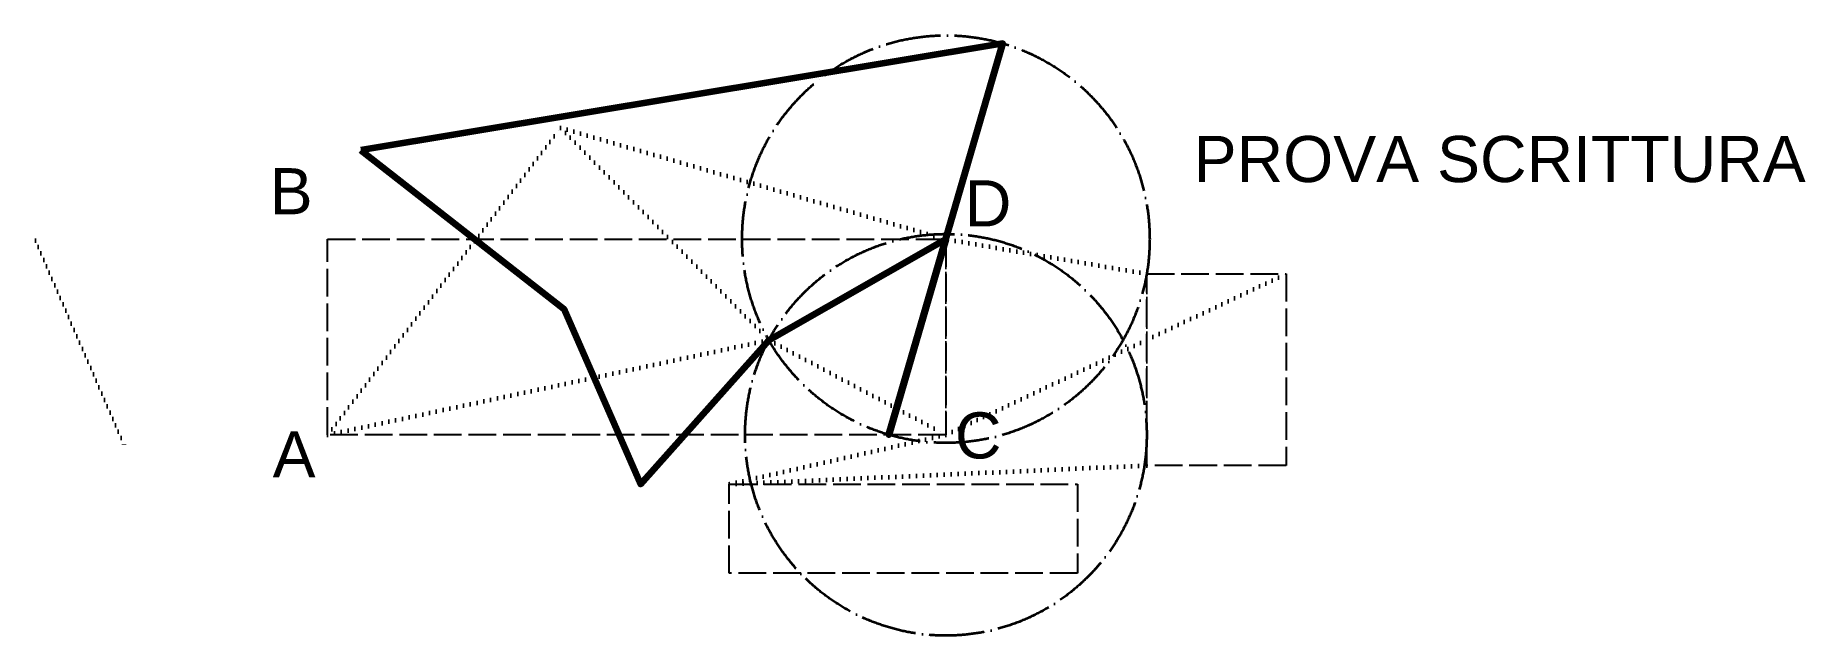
# Model space of a CAD drawing. Header units: millimetres. Extents: x 611 to 8288, y 531 to 3133.
import ezdxf

# ---------------------------------------------------------------- set-up
doc = ezdxf.new("R2010")
doc.units = ezdxf.units.MM
for name, pattern in [('ACAD_ISO02W100', [15, 12, -3]), ('ACAD_ISO04W100', [30, 24, -3, 0, -3]), ('ACAD_ISO07W100', [3, 0, -3])]:
    doc.linetypes.add(name, pattern=pattern)
doc.layers.add('_1 Rettangoli', color=7, linetype='ACAD_ISO02W100')
doc.layers.add('_5Scritte', color=6, linetype='Continuous')
for name, color, linetype, lineweight in [('_2 Circonferenze', 2, 'ACAD_ISO04W100', 35), ('_3 Linee', 5, 'ACAD_ISO07W100', 60), ('_4Polilinee', 3, 'ISOLAMENTO', 90)]:
    doc.layers.add(name, color=color, linetype=linetype, lineweight=lineweight)
doc.styles.get("Standard").update_dxf_attribs({"font": 'arial.ttf'})
doc.linetypes.add('ISOLAMENTO', pattern='A,0.00254,-2.54,[134,ltypeshp.shx,S=2.54,R=0,X=-2.54,Y=0],-5.08,[134,ltypeshp.shx,S=2.54,R=180,X=2.54,Y=0],-2.54', length=10.16254)

msp = doc.modelspace()

# ---------------------------------------------------------------- linework, layer by layer
at = {"layer": '_1 Rettangoli', "linetype": 'ACAD_ISO02W100', "ltscale": 10}
for points in [[(1878.8, 2249.6), (4559.8, 2249.6), (4559.8, 1401.3), (1878.8, 1401.3)], [(5430.5, 2099.6), (6035.4, 2099.6), (6035.4, 1268.5), (5430.5, 1268.5)], [(3620.4, 1187.1), (5130.3, 1187.1), (5130.3, 801.5), (3620.4, 801.5)]]:
    msp.add_lwpolyline(points, close=True, dxfattribs=at)
at = {"layer": '_2 Circonferenze', "linetype": 'ACAD_ISO04W100', "lineweight": 35, "ltscale": 10}
for centre, radius in [((4559.8, 2249.6), 883.6), ((4559.8, 1401.3), 870.8)]:
    msp.add_circle(centre, radius, dxfattribs=at)
at = {"layer": '_3 Linee', "linetype": 'ACAD_ISO07W100', "ltscale": 10}
for p, q in [((1878.8, 1401.3), (2888.8, 2732.8)), ((2888.8, 2732.8), (3792, 1812.2)), ((2888.8, 2732.8), (4559.8, 2249.6)), ((4559.8, 2249.6), (3792, 1812.2)), ((5430.5, 2099.6), (4559.8, 2249.6)), ((4559.8, 2249.6), (4559.8, 1401.3)), ((4559.8, 1401.3), (6035.4, 2099.6)), ((5430.5, 1268.5), (5430.5, 2099.6)), ((3792, 1812.2), (1878.8, 1401.3)), ((3792, 1812.2), (4559.8, 1401.3)), ((4559.8, 1401.3), (3620.4, 1187.1)), ((3620.4, 1187.1), (5430.5, 1268.5))]:
    msp.add_line(p, q, dxfattribs=at)
at = {"layer": '_3 Linee', "ltscale": 10}
msp.add_line((611.4, 2243.5), (1005.1, 1336.6), dxfattribs=at)
at = {"layer": '_4Polilinee', "ltscale": 10}
msp.add_lwpolyline([(2022.5, 2635.9), (2903, 1948.2), (3236, 1187.2), (3792, 1812.2), (4559.8, 2249.6), (4312.4, 1401.3), (4807.1, 3097.8), (2022.5, 2635.9)], dxfattribs=at)

# ---------------------------------------------------------------- texts
at = {"layer": '_5Scritte'}
msp.add_text('PROVA SCRITTURA', height=200, dxfattribs=at).set_placement((5634.1, 2497.1))
at = {"layer": '_5Scritte', "ltscale": 10}
for s, p in [('B', (1627.4, 2357.6)), ('D', (4642, 2305.1)), ('C', (4599.1, 1298.5)), ('A', (1640.1, 1216.1))]:
    msp.add_text(s, height=200, dxfattribs=at).set_placement(p)

doc.saveas('drawing.dxf')
